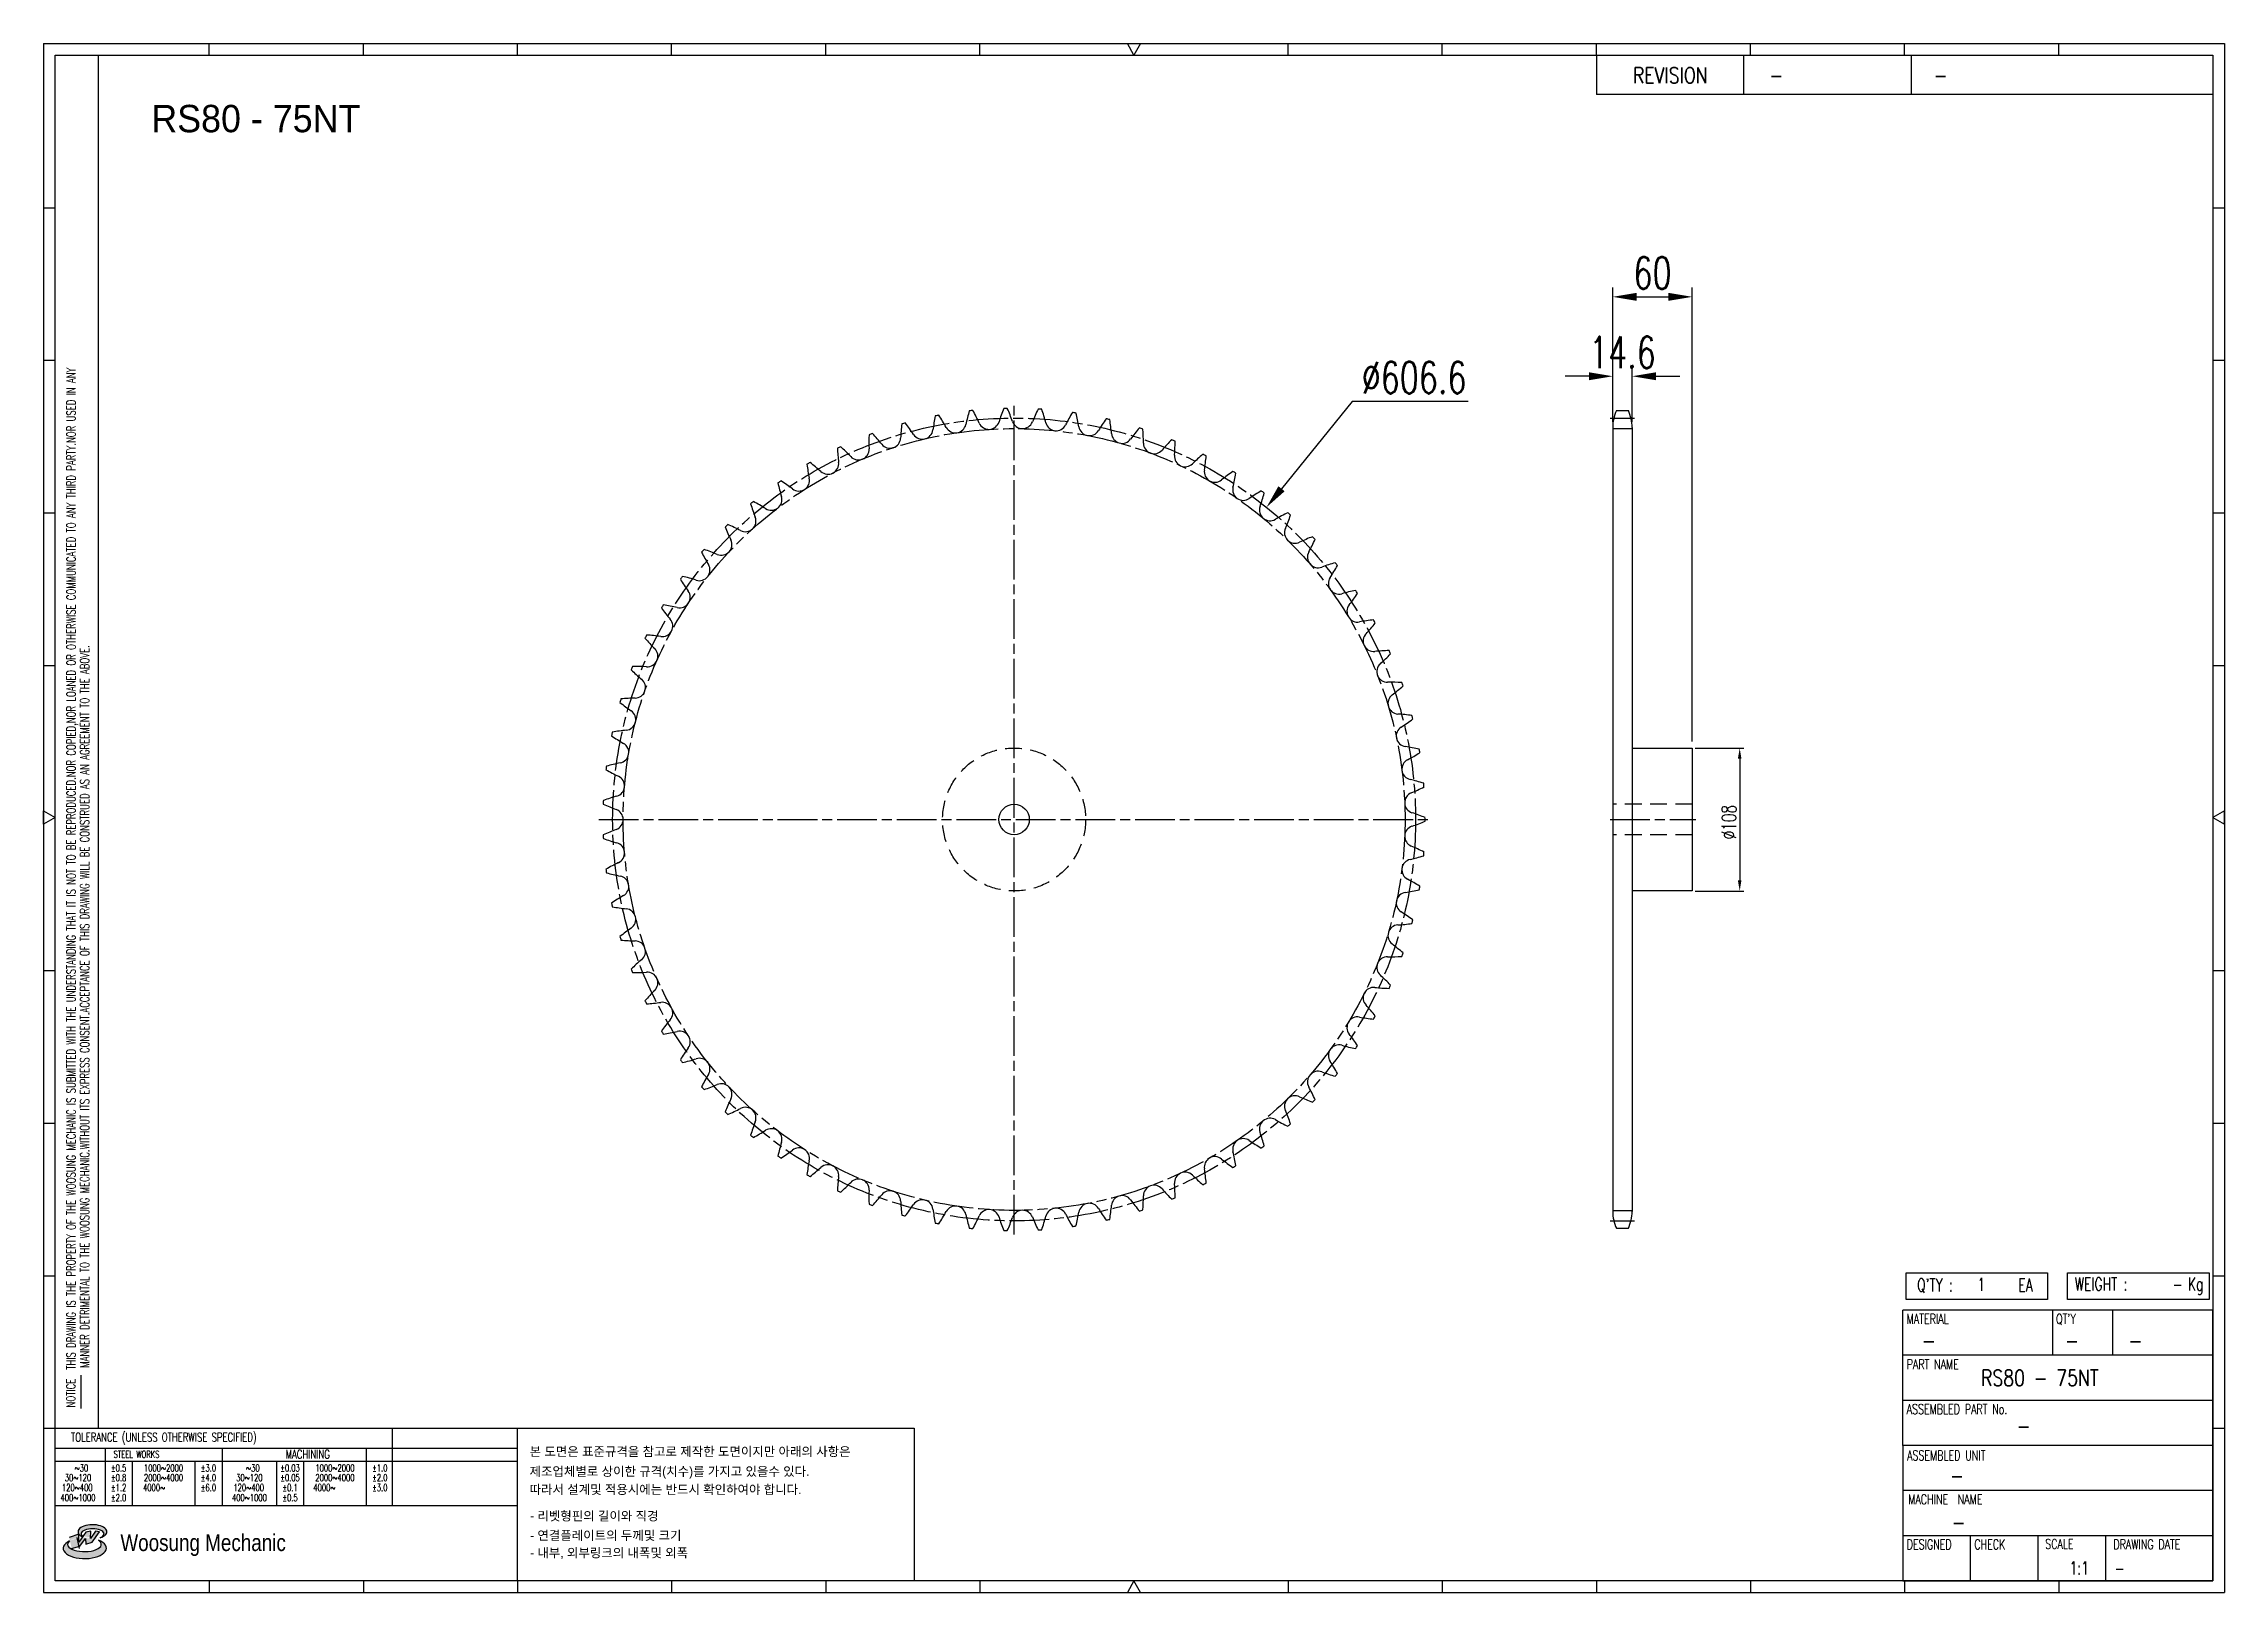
# Model space of a CAD drawing. Header units: millimetres. Extents: x 26814 to 28462, y 33 to 1203.
import ezdxf
from ezdxf.enums import TextEntityAlignment as Align

# ---------------------------------------------------------------- set-up
doc = ezdxf.new("R2010")
doc.units = ezdxf.units.MM
for name, pattern in [('AM_ISO08W050', [18, 12, -1.5, 3, -1.5]), ('AM_ISO08W050x2', [9, 6, -0.75, 1.5, -0.75]), ('HIDDEN', [9.525, 6.35, -3.175])]:
    doc.linetypes.add(name, pattern=pattern)
doc.layers.get('Defpoints').update_dxf_attribs({"color": 80})
doc.layers.add('CL2', color=4, linetype='AM_ISO08W050', lineweight=25)
for name, color, linetype in [('HL', 2, 'HIDDEN'), ('LOGO', 7, 'Continuous'), ('S-DIM', 7, 'Continuous'), ('TITLE', 7, 'Continuous')]:
    doc.layers.add(name, color=color, linetype=linetype)
doc.styles.add('HAN', font='ROMANS.shx', dxfattribs={"width": 0.7, "bigfont": 'whgtxt.shx'})
doc.styles.add('HKD_ST2', font='romans.shx', dxfattribs={"width": 0.7, "height": 4, "bigfont": '@extfont2.shx'})
doc.styles.add('HSG', font='SIMPLEX.shx', dxfattribs={"width": 0.7, "bigfont": 'HSG.shx'})
doc.styles.add('MtXpl_', font='Gulim.ttf')
doc.styles.add('SLDTEXTSTYLE4', font='arial.ttf', dxfattribs={"width": 0.8})
doc.dimstyles.new('APP23', dxfattribs={"dimscale": 4.5, "dimtxt": 2.4, "dimasz": 1.8, "dimexe": 0.7, "dimexo": 0.5, "dimgap": 0.6, "dimtad": 1, "dimtoh": 1, "dimdec": 1, "dimrnd": 0.01, "dimzin": 9, "dimdsep": 46, "dimtxsty": 'HSG', "dimcen": 0, "dimclrd": 1, "dimclre": 1, "dimclrt": 256, "dimazin": 2, "dimtp": 1, "dimtm": 1, "dimtfac": 0.5, "dimtdec": 1, "dimtix": 1, "dimtofl": 0, "dimtmove": 0, "dimatfit": 3, "dimfxl": 0, "dimtvp": 1, "dimtolj": 2, "dimlwd": -1, "dimlwe": -1, "dimarcsym": 0})
doc.dimstyles.new('APP36', dxfattribs={"dimscale": 10, "dimtxt": 2.4, "dimasz": 1.8, "dimexe": 0.7, "dimexo": 0.5, "dimgap": 0.6, "dimtad": 1, "dimtoh": 1, "dimdec": 1, "dimrnd": 0.01, "dimzin": 9, "dimdsep": 46, "dimtxsty": 'HSG', "dimcen": 0, "dimclrd": 1, "dimclre": 1, "dimclrt": 256, "dimazin": 2, "dimtp": 1, "dimtm": 1, "dimtfac": 0.5, "dimtdec": 1, "dimtofl": 0, "dimtmove": 0, "dimatfit": 3, "dimfxl": 0, "dimtvp": 1, "dimtolj": 2, "dimlwd": -1, "dimlwe": -1, "dimarcsym": 0})

# ---------------------------------------------------------------- blocks, each defined once
blk = doc.blocks.new('MASTER')
at = {"layer": 'LOGO'}
h = blk.add_hatch(color=10, dxfattribs=at)
h.paths.add_polyline_path([(1.544, 35.177), (1.554, 34.966), (1.779, 35.034), (2.054, 35.422), (1.908, 35.446), (1.728, 35.167), (1.741, 35.439), (1.547, 35.405), (1.292, 35.041), (1.295, 35.33), (0.943, 35.208), (1.03, 34.8), (1.336, 34.885)])
edge = h.paths.add_edge_path()
edge.add_ellipse((1.795, 35.421), major_axis=(-0.53, 0), ratio=0.487785, start_angle=122.36065, end_angle=403.39574)
edge.add_line((1.411, 35.244), (1.419, 35.261))
edge.add_ellipse((1.798, 35.344), major_axis=(-0.423, 0), ratio=0.444396, start_angle=131.58977, end_angle=386.19408, ccw=False)
edge = h.paths.add_edge_path()
edge.add_ellipse((1.512, 34.815), major_axis=(-0.793, 0), ratio=0.480113, start_angle=314.67633, end_angle=590.85213)
edge.add_ellipse((1.501, 34.958), major_axis=(-0.62, 0), ratio=0.43311, start_angle=331.7024, end_angle=574.42495, ccw=False)
at = {"color": 140}
for p, q in [((0, 90.118), (80.15, 90.118)), ((0, 90.118), (0, 33.191)), ((80.15, 90.118), (80.15, 33.191)), ((57.068, 89.693), (57.068, 88.246)), ((62.47, 89.693), (62.47, 88.246)), ((68.635, 89.693), (68.635, 88.246)), ((79.725, 88.246), (57.068, 88.246)), ((68.449, 43.961), (68.449, 44.936)), ((68.449, 44.936), (73.654, 44.936)), ((73.654, 44.936), (73.654, 43.961)), ((74.39, 43.961), (74.39, 44.936)), ((74.39, 44.936), (79.595, 44.936)), ((79.595, 44.936), (79.595, 43.961)), ((68.336, 38.59), (68.336, 43.563)), ((79.725, 43.563), (68.336, 43.563)), ((73.654, 43.961), (68.449, 43.961)), ((73.827, 43.563), (73.827, 41.905)), ((79.595, 43.961), (74.39, 43.961)), ((76.037, 43.563), (76.037, 41.905)), ((79.725, 38.59), (79.725, 43.563)), ((79.725, 41.905), (68.336, 41.905)), ((79.725, 40.248), (68.336, 40.248)), ((68.336, 38.59), (68.336, 33.616)), ((79.725, 38.59), (68.336, 38.59)), ((79.725, 33.616), (79.725, 38.59)), ((79.725, 36.932), (68.336, 36.932)), ((79.725, 35.274), (68.336, 35.274)), ((70.822, 33.616), (70.822, 35.274)), ((73.309, 33.616), (73.309, 35.274)), ((75.796, 33.616), (75.796, 35.274)), ((0, 33.191), (80.15, 33.191)), ((68.336, 33.616), (79.725, 33.616))]:
    blk.add_line(p, q, dxfattribs=at)
for p, q in [((6.089, 89.693), (6.089, 90.118)), ((11.753, 89.693), (11.753, 90.118)), ((17.418, 89.693), (17.418, 90.118)), ((23.082, 89.693), (23.082, 90.118)), ((28.746, 89.693), (28.746, 90.118)), ((34.411, 89.693), (34.411, 90.118)), ((45.739, 89.693), (45.739, 90.118)), ((51.404, 89.693), (51.404, 90.118)), ((57.068, 89.693), (57.068, 90.118)), ((62.732, 89.693), (62.732, 90.118)), ((68.397, 89.693), (68.397, 90.118)), ((74.061, 89.693), (74.061, 90.118)), ((0, 84.085), (0.425, 84.085)), ((79.725, 84.085), (80.15, 84.085)), ((0, 78.478), (0.425, 78.478)), ((79.725, 78.478), (80.15, 78.478)), ((0, 72.87), (0.425, 72.87)), ((79.725, 72.87), (80.15, 72.87)), ((0, 67.262), (0.425, 67.262)), ((79.725, 67.262), (80.15, 67.262)), ((0, 56.047), (0.425, 56.047)), ((79.725, 56.047), (80.15, 56.047)), ((0, 50.439), (0.425, 50.439)), ((79.725, 50.439), (80.15, 50.439)), ((0, 44.832), (0.425, 44.832)), ((79.725, 44.832), (80.15, 44.832)), ((1.377, 39.947), (1.377, 41.174)), ((0, 39.224), (0.425, 39.224)), ((79.725, 39.224), (80.15, 39.224)), ((6.089, 33.616), (6.089, 33.191)), ((11.753, 33.616), (11.753, 33.191)), ((17.418, 33.616), (17.418, 33.191)), ((23.082, 33.616), (23.082, 33.191)), ((28.746, 33.616), (28.746, 33.191)), ((34.411, 33.616), (34.411, 33.191)), ((45.739, 33.616), (45.739, 33.191)), ((51.404, 33.616), (51.404, 33.191)), ((57.068, 33.616), (57.068, 33.191)), ((62.732, 33.616), (62.732, 33.191)), ((68.397, 33.616), (68.397, 33.191)), ((74.061, 33.616), (74.061, 33.191))]:
    blk.add_line(p, q)
at = {"color": 2}
for p, q in [((2.017, 39.224), (2.017, 89.693)), ((0.425, 39.224), (17.418, 39.224)), ((0.425, 38.487), (17.418, 38.487)), ((2.257, 38.487), (2.257, 36.382)), ((6.557, 38.5), (6.557, 36.382)), ((11.857, 38.487), (11.857, 36.382)), ((12.816, 39.224), (12.816, 36.382)), ((17.418, 33.616), (17.418, 39.224)), ((0.425, 38.012), (17.418, 38.012)), ((3.257, 38.012), (3.257, 36.382)), ((5.557, 38.012), (5.557, 36.382)), ((8.557, 38.012), (8.557, 36.382)), ((9.557, 38.026), (9.557, 36.382)), ((0.425, 36.382), (17.418, 36.382))]:
    blk.add_line(p, q, dxfattribs=at)
for points in [[(40.075, 89.693), (39.83, 90.118), (40.32, 90.118)], [(0.425, 61.679), (0, 61.433), (0, 61.924)], [(79.725, 61.679), (80.15, 61.433), (80.15, 61.924)], [(40.075, 33.616), (39.83, 33.191), (40.32, 33.191)]]:
    blk.add_lwpolyline(points, close=True)
at = {"color": 140}
blk.add_lwpolyline([(0.425, 89.693), (79.725, 89.693), (79.725, 33.616), (0.425, 33.616)], close=True, dxfattribs=at)
at = {"layer": 'LOGO'}
for p, q in [((1.295, 35.33), (0.943, 35.208)), ((1.547, 35.405), (1.292, 35.041)), ((1.292, 35.041), (1.295, 35.33)), ((1.741, 35.439), (1.547, 35.405)), ((1.908, 35.446), (1.728, 35.167)), ((1.728, 35.167), (1.741, 35.439)), ((1.779, 35.034), (2.054, 35.422)), ((2.054, 35.422), (1.908, 35.446)), ((1.03, 34.8), (1.336, 34.885)), ((1.224, 35.208), (1.311, 34.8)), ((1.224, 35.208), (1.224, 35.208)), ((1.336, 34.885), (1.544, 35.177)), ((1.419, 35.261), (1.411, 35.244)), ((1.544, 35.177), (1.554, 34.966)), ((1.554, 34.966), (1.779, 35.034))]:
    blk.add_line(p, q, dxfattribs=at)
for centre, major_axis, ratio, start_param, end_param in [((1.795, 35.421), (-0.53, 0), 0.487785, 2.135596, 7.040584), ((1.798, 35.344), (-0.423, 0), 0.444396, 2.296675, 6.740358), ((1.512, 34.815), (-0.793, 0), 0.480113, 5.492138, 10.312315), ((1.501, 34.958), (-0.62, 0), 0.43311, 5.789299, 10.025607)]:
    blk.add_ellipse(centre, major_axis=major_axis, ratio=ratio, start_param=start_param, end_param=end_param, dxfattribs=at)
for s, height, style, width, p in [('REVISION', 0.5806, 'HAN', 0.8, (58.415, 88.664)), ('-', 0.581, 'HAN', 0.8, (63.426, 88.664)), ('-', 0.581, 'HAN', 0.8, (69.468, 88.664)), ("Q'TY : ", 0.4746, 'HKD_ST2', 0.7, (68.857, 44.253)), ('1', 0.475, 'HKD_ST2', 0.7, (71.071, 44.275)), ('EA', 0.4746, 'HKD_ST2', 0.7, (72.578, 44.253)), ('WEIGHT : ', 0.4746, 'HKD_ST2', 0.7, (74.65, 44.286)), ('Kg', 0.4746, 'HKD_ST2', 0.7, (78.807, 44.286)), ('-', 0.581, 'HAN', 0.8, (69.029, 42.157)), ('-', 0.581, 'HAN', 0.8, (74.289, 42.157)), ('-', 0.581, 'HAN', 0.8, (76.623, 42.157)), ('-', 0.581, 'HAN', 0.8, (72.515, 39.013)), ('-', 0.581, 'HAN', 0.8, (70.067, 37.189)), ('-', 0.581, 'HAN', 0.8, (70.126, 35.48)), ('1:1', 0.4746, 'HKD_ST2', 0.7, (74.458, 33.848)), ('-', 0.475, 'HKD_ST2', 0.7, (76.112, 33.837))]:
    blk.add_text(s, height=height, dxfattribs=dict(style=style, width=width)).set_placement(p)
at = {"color": 6, "style": 'HKD_ST2', "width": 0.7}
for s, p in [(' THIS DRAWING IS THE PROPERTY OF THE WOOSUNG MECHANIC IS SUBMITTED WITH THE UNDERSTANDING THAT IT IS NOT TO BE REPRODUCED.NOR COPIED,NOR LOANED OR OTHERWISE COMMUNICATED TO ANY THIRD PARTY.NOR USED IN ANY', (1.173, 41.217)), ('MANNER DETRIMENTAL TO THE WOOSUNG MECHANIC.WITHOUT ITS EXPRESS CONSENT.ACCEPTANCE OF THIS DRAWING WILL BE CONSTRUED AS AN AGREEMENT TO THE ABOVE.', (1.672, 41.447))]:
    blk.add_text(s, height=0.326266, rotation=90, dxfattribs=at).set_placement(p)
at = {"style": 'HKD_ST2', "width": 0.7}
blk.add_text('-', height=0.475, dxfattribs=at).set_placement((78.613, 44.286), align=Align.RIGHT)
at = {"color": 254, "style": 'HKD_ST2', "width": 0.7}
for s, height, p in [('MATERIAL', 0.3651, (68.474, 43.425)), ("QT'Y", 0.3651, (73.965, 43.425)), ('PART NAME', 0.3651, (68.474, 41.756)), ('ASSEMBLED PART No.', 0.36511, (68.474, 40.109)), ('ASSEMBLED UNIT', 0.36511, (68.49, 38.408)), ('MACHINE  NAME', 0.36511, (68.532, 36.794)), ('DESIGNED', 0.3651, (68.474, 35.136)), ('CHECK', 0.3651, (70.961, 35.136)), ('SCALE', 0.3651, (73.566, 35.153)), ('DRAWING DATE', 0.36511, (76.071, 35.141))]:
    blk.add_text(s, height=height, dxfattribs=at).set_placement(p, align=Align.TOP_LEFT)
at = {"style": 'HKD_ST2', "width": 0.7}
blk.add_text('NOTICE', height=0.3263, rotation=90, dxfattribs=at).set_placement((1.163, 39.988))
blk.add_text('TOLERANCE (UNLESS OTHERWISE SPECIFIED)', height=0.32627, dxfattribs=at).set_placement((4.417, 38.896), align=Align.MIDDLE_CENTER)
at = {"color": 4, "style": 'HKD_ST2', "width": 0.7}
for s, height, p in [('%%12630', 0.261, (1.389, 37.762)), ('1000%%1262000', 0.26101, (4.407, 37.762)), ('%%12630', 0.261, (7.689, 37.762)), ('1000%%1262000', 0.26101, (10.707, 37.762)), ('120%%126400', 0.26101, (1.237, 37.045)), ('30%%126120', 0.261, (1.263, 37.411)), ('4000%%126', 0.261, (4.061, 37.045)), ('2000%%1264000', 0.26101, (4.407, 37.411)), ('120%%126400', 0.26101, (7.537, 37.045)), ('30%%126120', 0.261, (7.563, 37.411)), ('4000%%126', 0.261, (10.321, 37.045)), ('2000%%1264000', 0.26101, (10.707, 37.411)), ('400%%1261000', 0.26101, (1.263, 36.67)), ('400%%1261000', 0.26101, (7.563, 36.67))]:
    blk.add_text(s, height=height, dxfattribs=at).set_placement(p, align=Align.MIDDLE_CENTER)
for s, height, p in [('%%P0.5', 0.261, (2.757, 37.762)), ('STEEL WORKS', 0.26101, (3.416, 38.268)), ('%%P3.0', 0.261, (6.057, 37.762)), ('%%P0.03', 0.261, (9.057, 37.762)), ('MACHINING', 0.3263, (9.707, 38.27)), ('%%P1.0', 0.261, (12.357, 37.762)), ('%%P0.8', 0.261, (2.757, 37.411)), ('%%P1.2', 0.261, (2.757, 37.045)), ('%%P4.0', 0.261, (6.057, 37.411)), ('%%P6.0', 0.261, (6.057, 37.045)), ('%%P0.05', 0.261, (9.057, 37.411)), ('%%P0.1', 0.261, (9.057, 37.045)), ('%%P2.0', 0.261, (12.357, 37.411)), ('%%P3.0', 0.261, (12.357, 37.045)), ('%%P2.0', 0.261, (2.757, 36.67)), ('%%P0.5', 0.261, (9.057, 36.67))]:
    blk.add_text(s, height=height, dxfattribs=at).set_placement(p, align=Align.MIDDLE)
at = {"color": 1, "style": 'SLDTEXTSTYLE4', "width": 0.8}
blk.add_text('Woosung Mechanic', height=0.61957, dxfattribs=at).set_placement((2.822, 34.711))
blk = doc.blocks.new('*D3')
at = {"layer": 'Defpoints', "color": 0, "transparency": 16777216}
for p in [(28014.2, 951.4), (27999.6, 911.9), (28014.2, 911.9)]:
    blk.add_point(p, dxfattribs=at)
at = {"layer": 'S-DIM', "color": 1, "transparency": 16777216}
for p, q in [((27999.6, 916.9), (27999.6, 958.4)), ((28014.2, 916.9), (28014.2, 958.4)), ((27981.6, 951.4), (27963.6, 951.4)), ((28032.2, 951.4), (28050.2, 951.4))]:
    blk.add_line(p, q, dxfattribs=at)
for points in [[(27981.6, 954.4), (27981.6, 948.4), (27999.6, 951.4)], [(28032.2, 954.4), (28032.2, 948.4), (28014.2, 951.4)]]:
    blk.add_solid(points, dxfattribs=at)
at = {"layer": 'S-DIM', "transparency": 16777216, "insert": (28006.9, 969.4), "char_height": 24, "attachment_point": 5, "style": 'HSG'}
blk.add_mtext('\\A2;14.6', dxfattribs=at)
blk = doc.blocks.new('*D4')
at = {"layer": 'Defpoints', "color": 0, "transparency": 16777216}
for p in [(28059.6, 1011.4), (27999.6, 911.9), (28059.6, 670.5)]:
    blk.add_point(p, dxfattribs=at)
at = {"layer": 'S-DIM', "color": 1, "transparency": 16777216}
for p, q in [((27999.6, 916.9), (27999.6, 1018.4)), ((28017.6, 1011.4), (28041.6, 1011.4)), ((28059.6, 675.5), (28059.6, 1018.4))]:
    blk.add_line(p, q, dxfattribs=at)
for points in [[(28017.6, 1014.4), (28017.6, 1008.4), (27999.6, 1011.4)], [(28041.6, 1014.4), (28041.6, 1008.4), (28059.6, 1011.4)]]:
    blk.add_solid(points, dxfattribs=at)
at = {"layer": 'S-DIM', "transparency": 16777216, "insert": (28029.6, 1029.4), "char_height": 24, "attachment_point": 5, "style": 'HSG'}
blk.add_mtext('\\A2;60', dxfattribs=at)
blk = doc.blocks.new('*D5')
at = {"layer": 'Defpoints', "color": 0, "transparency": 16777216}
for p in [(27738, 852.4), (27356.7, 380.7)]:
    blk.add_point(p, dxfattribs=at)
at = {"layer": 'S-DIM', "color": 1, "transparency": 16777216}
for p, q in [((27802.7, 932.4), (27749.3, 866.4)), ((27890.3, 932.4), (27802.7, 932.4))]:
    blk.add_line(p, q, dxfattribs=at)
blk.add_solid([(27747, 868.3), (27751.7, 864.5), (27738, 852.4)], dxfattribs=at)
at = {"layer": 'S-DIM', "transparency": 16777216, "insert": (27849.5, 950.4), "char_height": 24, "attachment_point": 5, "style": 'HSG'}
blk.add_mtext('\\A2;∅606.6', dxfattribs=at)
blk = doc.blocks.new('*D2')
at = {"layer": 'Defpoints', "color": 0, "transparency": 16777216}
for p in [(28059.6, 670.5), (28059.6, 562.5), (28095.5, 562.5)]:
    blk.add_point(p, dxfattribs=at)
at = {"layer": 'S-DIM', "color": 1, "transparency": 16777216}
for p, q in [((28061.8, 670.5), (28098.6, 670.5)), ((28095.5, 662.4), (28095.5, 570.6)), ((28061.8, 562.5), (28098.6, 562.5))]:
    blk.add_line(p, q, dxfattribs=at)
for points in [[(28094.1, 662.4), (28096.8, 662.4), (28095.5, 670.5)], [(28094.1, 570.6), (28096.8, 570.6), (28095.5, 562.5)]]:
    blk.add_solid(points, dxfattribs=at)
at = {"layer": 'S-DIM', "transparency": 16777216, "insert": (28087.4, 614.5), "char_height": 10.8, "attachment_point": 5, "rotation": 90, "style": 'HSG'}
blk.add_mtext('\\A2;%%c108', dxfattribs=at)

msp = doc.modelspace()

# ---------------------------------------------------------------- linework, layer by layer
for p, q in [((28002.38, 925.43), (28011.38, 925.43)), ((27999.58, 912.73), (27999.58, 320.36)), ((28014.18, 912.73), (28014.18, 320.36)), ((28014.18, 670.54), (28059.58, 670.54)), ((28059.58, 670.54), (28059.58, 562.54)), ((28059.58, 562.54), (28014.18, 562.54)), ((28002.38, 307.66), (28011.38, 307.66))]:
    msp.add_line(p, q)
at = {"color": 140}
msp.add_lwpolyline([(27172.21, 156.61), (27471.89, 156.61), (27471.89, 41.35), (27172.21, 41.35)], close=True, dxfattribs=at)
msp.add_circle((27547.34, 616.54), 11.5)
for centre, radius, start, end in [((27654.28, 883.94), 146.73, 163.61827, 167.8), ((27547.34, 616.54), 310.63, 95.74691, 96.25309), ((27387.14, 855.87), 146.73, 24.2, 28.38173), ((27676.28, 874.06), 146.73, 158.81827, 163), ((27547.34, 616.54), 310.63, 90.94691, 91.45309), ((27407.73, 868.43), 146.73, 19.4, 23.58173), ((27697.38, 862.36), 146.73, 154.01827, 158.2), ((27547.34, 616.54), 310.63, 86.14691, 86.65309), ((27429.3, 879.23), 146.73, 14.6, 18.78173), ((27717.42, 848.95), 146.73, 149.21827, 153.4), ((27547.34, 616.54), 310.63, 81.34691, 81.85309), ((27451.69, 888.19), 146.73, 9.8, 13.98173), ((28029.78, 912.73), 30.2, 155.13196, 180), ((27983.98, 912.73), 30.2, 0, 24.86804), ((27584.42, 902.14), 146.73, 178.01827, 182.2), ((27547.34, 616.54), 310.63, 110.14691, 110.65309), ((27332.66, 808.51), 146.73, 38.6, 42.78173), ((27608.19, 898.03), 146.73, 173.21827, 177.4), ((27547.34, 616.54), 310.63, 105.34691, 105.85309), ((27349.47, 825.8), 146.73, 33.8, 37.98173), ((27478.07, 911.89), 8.02, 213.8, 352.6), ((27631.53, 891.95), 146.73, 168.41827, 172.6), ((27547.34, 616.54), 310.63, 100.54691, 101.05309), ((27367.68, 841.62), 146.73, 29, 33.18173), ((27503.02, 916.65), 8.02, 209, 347.8), ((27528.29, 919.3), 8.02, 204.2, 343), ((27553.69, 919.83), 8.02, 199.4, 338.2), ((27579.05, 918.24), 8.02, 194.6, 333.4), ((27604.18, 914.53), 8.02, 189.8, 328.6), ((27736.27, 833.9), 146.73, 144.41827, 148.6), ((27547.34, 616.54), 310.63, 76.54691, 77.05309), ((27474.76, 895.24), 146.73, 5, 9.18173), ((27628.92, 908.73), 8.02, 185, 323.8), ((27753.8, 817.33), 146.73, 139.61827, 143.8), ((27547.34, 616.54), 310.63, 71.74691, 72.25309), ((27498.33, 900.33), 146.73, 0.2, 4.38173), ((27547.34, 616.54), 310.63, 114.94691, 115.45309), ((27560.39, 904.24), 146.73, 182.81827, 187), ((27317.35, 789.87), 146.73, 43.4, 47.58173), ((27429.78, 896.2), 8.02, 223.4, 2.2), ((27453.6, 905.05), 8.02, 218.6, 357.4), ((27653.08, 900.87), 8.02, 180.2, 319), ((27769.87, 799.35), 146.73, 134.81827, 139), ((27547.34, 616.54), 310.63, 66.94691, 67.45309), ((27676.5, 891.03), 8.02, 175.4, 314.2), ((27522.25, 903.44), 146.73, 355.4, 359.58173), ((27784.39, 780.09), 146.73, 130.01827, 134.2), ((27547.34, 616.54), 310.63, 62.14691, 62.65309), ((27546.35, 904.53), 146.73, 350.6, 354.78173), ((27384.79, 872.68), 8.02, 233, 11.8), ((27547.34, 616.54), 310.63, 119.74691, 120.25309), ((27536.27, 904.32), 146.73, 187.61827, 191.8), ((27303.65, 770.02), 146.73, 48.2, 52.38173), ((27406.8, 885.38), 8.02, 228.2, 7), ((27699.02, 879.26), 8.02, 170.6, 309.4), ((27797.24, 759.68), 146.73, 125.21827, 129.4), ((27547.34, 616.54), 310.63, 57.34691, 57.85309), ((27570.45, 903.61), 146.73, 345.8, 349.98173), ((27547.34, 616.54), 310.63, 129.34691, 129.85309), ((27281.47, 727.23), 146.73, 57.8, 61.98173), ((27363.93, 858.18), 8.02, 237.8, 16.6), ((27547.34, 616.54), 310.63, 124.54691, 125.05309), ((27512.23, 902.39), 146.73, 192.41827, 196.6), ((27291.66, 749.09), 146.73, 53, 57.18173), ((27720.47, 865.64), 8.02, 165.8, 304.6), ((27808.34, 738.26), 146.73, 120.41827, 124.6), ((27594.39, 900.67), 146.73, 341, 345.18173), ((27547.34, 616.54), 310.63, 52.54691, 53.05309), ((27344.35, 841.98), 8.02, 242.6, 21.4), ((27488.43, 898.45), 146.73, 197.21827, 201.4), ((27740.71, 850.28), 8.02, 161, 299.8), ((27817.61, 716), 146.73, 115.61827, 119.8), ((27618, 895.73), 146.73, 336.2, 340.38173), ((27547.34, 616.54), 310.63, 47.74691, 48.25309), ((27326.2, 824.21), 8.02, 247.4, 26.2), ((27547.34, 616.54), 310.63, 134.14691, 134.65309), ((27465.05, 892.53), 146.73, 202.01827, 206.2), ((27273.14, 704.59), 146.73, 62.6, 66.78173), ((27759.59, 833.28), 8.02, 156.2, 295), ((27824.99, 693.03), 146.73, 110.81827, 115), ((27641.11, 888.84), 146.73, 331.4, 335.58173), ((27547.34, 616.54), 310.63, 42.94691, 43.45309), ((27309.6, 804.97), 8.02, 252.2, 31), ((27547.34, 616.54), 310.63, 138.94691, 139.45309), ((27442.25, 884.68), 146.73, 206.81827, 211), ((27266.73, 681.34), 146.73, 67.4, 71.58173), ((27776.98, 814.76), 8.02, 151.4, 290.2), ((27830.42, 669.53), 146.73, 106.01827, 110.2), ((27663.57, 880.04), 146.73, 326.6, 330.78173), ((27547.34, 616.54), 310.63, 38.14691, 38.65309), ((27547.34, 616.54), 310.63, 143.74691, 144.25309), ((27420.18, 874.94), 146.73, 211.61827, 215.8), ((27262.29, 657.63), 146.73, 72.2, 76.38173), ((27792.76, 794.85), 8.02, 146.6, 285.4), ((27547.34, 616.54), 310.63, 148.54691, 149.05309), ((27399, 863.39), 146.73, 216.41827, 220.6), ((27259.85, 633.63), 146.73, 77, 81.18173), ((27294.67, 784.42), 8.02, 257, 35.8), ((27833.86, 645.66), 146.73, 101.21827, 105.4), ((27806.82, 773.69), 8.02, 141.8, 280.6), ((27685.21, 869.39), 146.73, 321.8, 325.98173), ((27547.34, 616.54), 310.63, 33.34691, 33.85309), ((27281.5, 762.69), 8.02, 261.8, 40.6), ((27835.29, 621.58), 146.73, 96.41827, 100.6), ((27705.88, 856.97), 146.73, 317, 321.18173), ((27547.34, 616.54), 310.63, 28.54691, 29.05309), ((27547.34, 616.54), 310.63, 153.34691, 153.85309), ((27378.87, 850.12), 146.73, 221.21827, 225.4), ((27259.43, 609.52), 146.73, 81.8, 85.98173), ((27270.21, 739.93), 8.02, 266.6, 45.4), ((27819.06, 751.43), 8.02, 137, 275.8), ((27834.7, 597.47), 146.73, 91.61827, 95.8), ((27725.45, 842.86), 146.73, 312.2, 316.38173), ((27547.34, 616.54), 310.63, 23.74691, 24.25309), ((27547.34, 616.54), 310.63, 158.14691, 158.65309), ((27359.91, 835.2), 146.73, 226.01827, 230.2), ((27261.03, 585.45), 146.73, 86.6, 90.78173), ((27829.4, 728.22), 8.02, 132.2, 271), ((27260.86, 716.31), 8.02, 271.4, 50.2), ((27832.1, 573.49), 146.73, 86.81827, 91), ((27837.75, 704.22), 8.02, 127.4, 266.2), ((27743.76, 827.16), 146.73, 307.4, 311.58173), ((27547.34, 616.54), 310.63, 18.94691, 19.45309), ((27547.34, 616.54), 310.63, 162.94691, 163.45309), ((27342.27, 818.75), 146.73, 230.81827, 235), ((27264.64, 561.6), 146.73, 91.4, 95.58173), ((27253.51, 691.98), 8.02, 276.2, 55), ((27827.49, 549.81), 146.73, 82.01827, 86.2), ((27760.69, 809.98), 146.73, 302.6, 306.78173), ((27547.34, 616.54), 310.63, 14.14691, 14.65309), ((27547.34, 616.54), 310.63, 167.74691, 168.25309), ((27326.07, 800.88), 146.73, 235.61827, 239.8), ((27270.22, 538.14), 146.73, 96.2, 100.38173), ((27844.07, 679.61), 8.02, 122.6, 261.4), ((27277.76, 515.23), 146.73, 101, 105.18173), ((27248.23, 667.13), 8.02, 281, 59.8), ((27848.31, 654.56), 8.02, 117.8, 256.6), ((27820.93, 526.6), 146.73, 77.21827, 81.4), ((27776.13, 791.45), 146.73, 297.8, 301.98173), ((27547.34, 616.54), 310.63, 9.34691, 9.85309), ((27547.34, 616.54), 310.63, 172.54691, 173.05309), ((27311.42, 781.72), 146.73, 240.41827, 244.6), ((27245.05, 641.93), 8.02, 285.8, 64.6), ((27812.44, 504.03), 146.73, 72.41827, 76.6), ((27547.34, 616.54), 310.63, 4.54691, 5.05309), ((27547.34, 616.54), 310.63, 177.34691, 177.85309), ((27298.43, 761.4), 146.73, 245.21827, 249.4), ((27287.18, 493.02), 146.73, 105.8, 109.98173), ((27850.43, 629.25), 8.02, 113, 251.8), ((27789.97, 771.69), 146.73, 293, 297.18173), ((27243.98, 616.54), 8.02, 290.6, 69.4), ((27850.43, 603.84), 8.02, 108.2, 247), ((27802.1, 482.24), 146.73, 67.61827, 71.8), ((27802.1, 750.85), 146.73, 288.2, 292.38173), ((27547.34, 616.54), 310.63, 359.74691, 0.25309), ((27298.43, 471.69), 146.73, 110.6, 114.78173), ((27547.34, 616.54), 310.63, 182.14691, 182.65309), ((27287.18, 740.06), 146.73, 250.01827, 254.2), ((27245.05, 591.16), 8.02, 295.4, 74.2), ((27789.97, 461.39), 146.73, 62.81827, 67), ((27311.42, 451.37), 146.73, 115.4, 119.58173), ((27547.34, 616.54), 310.63, 186.94691, 187.45309), ((27848.31, 578.52), 8.02, 103.4, 242.2), ((27812.44, 729.06), 146.73, 283.4, 287.58173), ((27547.34, 616.54), 310.63, 354.94691, 355.45309), ((27277.76, 717.86), 146.73, 254.81827, 259), ((27248.23, 565.95), 8.02, 300.2, 79), ((27844.07, 553.47), 8.02, 98.6, 237.4), ((27820.93, 706.48), 146.73, 278.6, 282.78173), ((27776.13, 441.63), 146.73, 58.01827, 62.2), ((27547.34, 616.54), 310.63, 350.14691, 350.65309), ((27326.07, 432.2), 146.73, 120.2, 124.38173), ((27547.34, 616.54), 310.63, 191.74691, 192.25309), ((27270.22, 694.95), 146.73, 259.61827, 263.8), ((27253.51, 541.1), 8.02, 305, 83.8), ((27760.69, 423.1), 146.73, 53.21827, 57.4), ((27342.27, 414.34), 146.73, 125, 129.18173), ((27547.34, 616.54), 310.63, 196.54691, 197.05309), ((27837.75, 528.86), 8.02, 93.8, 232.6), ((27827.49, 683.27), 146.73, 273.8, 277.98173), ((27547.34, 616.54), 310.63, 345.34691, 345.85309), ((27264.64, 671.48), 146.73, 264.41827, 268.6), ((27260.86, 516.78), 8.02, 309.8, 88.6), ((27829.4, 504.87), 8.02, 89, 227.8), ((27832.1, 659.6), 146.73, 269, 273.18173), ((27743.76, 405.93), 146.73, 48.41827, 52.6), ((27547.34, 616.54), 310.63, 340.54691, 341.05309), ((27359.91, 397.89), 146.73, 129.8, 133.98173), ((27547.34, 616.54), 310.63, 201.34691, 201.85309), ((27261.03, 647.63), 146.73, 269.21827, 273.4), ((27270.21, 493.16), 8.02, 314.6, 93.4), ((27725.45, 390.23), 146.73, 43.61827, 47.8), ((27378.87, 382.97), 146.73, 134.6, 138.78173), ((27547.34, 616.54), 310.63, 206.14691, 206.65309), ((27259.43, 623.57), 146.73, 274.01827, 278.2), ((27281.5, 470.4), 8.02, 319.4, 98.2), ((27819.06, 481.66), 8.02, 84.2, 223), ((27834.7, 635.62), 146.73, 264.2, 268.38173), ((27547.34, 616.54), 310.63, 335.74691, 336.25309), ((27399, 369.69), 146.73, 139.4, 143.58173), ((27806.82, 459.39), 8.02, 79.4, 218.2), ((27835.29, 611.5), 146.73, 259.4, 263.58173), ((27705.88, 376.12), 146.73, 38.81827, 43), ((27547.34, 616.54), 310.63, 330.94691, 331.45309), ((27547.34, 616.54), 310.63, 210.94691, 211.45309), ((27259.85, 599.45), 146.73, 278.81827, 283), ((27294.67, 448.67), 8.02, 324.2, 103), ((27792.76, 438.23), 8.02, 74.6, 213.4), ((27833.86, 587.43), 146.73, 254.6, 258.78173), ((27685.21, 363.7), 146.73, 34.01827, 38.2), ((27547.34, 616.54), 310.63, 326.14691, 326.65309), ((27420.18, 358.14), 146.73, 144.2, 148.38173), ((27547.34, 616.54), 310.63, 215.74691, 216.25309), ((27262.29, 575.45), 146.73, 283.61827, 287.8), ((27309.6, 428.11), 8.02, 329, 107.8), ((27663.57, 353.05), 146.73, 29.21827, 33.4), ((27442.25, 348.41), 146.73, 149, 153.18173), ((27547.34, 616.54), 310.63, 220.54691, 221.05309), ((27266.73, 551.75), 146.73, 288.41827, 292.6), ((27326.2, 408.88), 8.02, 333.8, 112.6), ((27776.98, 418.32), 8.02, 69.8, 208.6), ((27641.11, 344.24), 146.73, 24.41827, 28.6), ((27830.42, 563.55), 146.73, 249.8, 253.98173), ((27547.34, 616.54), 310.63, 321.34691, 321.85309), ((27465.05, 340.56), 146.73, 153.8, 157.98173), ((27547.34, 616.54), 310.63, 225.34691, 225.85309), ((27273.14, 528.49), 146.73, 293.21827, 297.4), ((27344.35, 391.1), 8.02, 338.6, 117.4), ((27759.59, 399.8), 8.02, 65, 203.8), ((27618, 337.35), 146.73, 19.61827, 23.8), ((27824.99, 540.05), 146.73, 245, 249.18173), ((27547.34, 616.54), 310.63, 316.54691, 317.05309), ((27488.43, 334.64), 146.73, 158.6, 162.78173), ((27281.47, 505.86), 146.73, 298.01827, 302.2), ((27363.93, 374.91), 8.02, 343.4, 122.2), ((27740.71, 382.8), 8.02, 60.2, 199), ((27594.39, 332.42), 146.73, 14.81827, 19), ((27817.61, 517.09), 146.73, 240.2, 244.38173), ((27547.34, 616.54), 310.63, 311.74691, 312.25309), ((27547.34, 616.54), 310.63, 230.14691, 230.65309), ((27512.23, 330.7), 146.73, 163.4, 167.58173), ((27291.66, 484), 146.73, 302.81827, 307), ((27384.79, 360.41), 8.02, 348.2, 127), ((27720.47, 367.44), 8.02, 55.4, 194.2), ((27570.45, 329.48), 146.73, 10.01827, 14.2), ((27808.34, 494.82), 146.73, 235.4, 239.58173), ((27547.34, 616.54), 310.63, 306.94691, 307.45309), ((27547.34, 616.54), 310.63, 234.94691, 235.45309), ((27536.27, 328.76), 146.73, 168.2, 172.38173), ((27547.34, 616.54), 310.63, 239.74691, 240.25309), ((27303.65, 463.07), 146.73, 307.61827, 311.8), ((27406.8, 347.71), 8.02, 353, 131.8), ((27560.39, 328.85), 146.73, 173, 177.18173), ((27676.5, 342.06), 8.02, 45.8, 184.6), ((27784.39, 453), 146.73, 225.8, 229.98173), ((27699.02, 353.83), 8.02, 50.6, 189.4), ((27546.35, 328.55), 146.73, 5.21827, 9.4), ((27797.24, 473.41), 146.73, 230.6, 234.78173), ((27547.34, 616.54), 310.63, 302.14691, 302.65309), ((27547.34, 616.54), 310.63, 244.54691, 245.05309), ((27317.35, 443.21), 146.73, 312.41827, 316.6), ((27429.78, 336.89), 8.02, 357.8, 136.6), ((27584.42, 330.95), 146.73, 177.8, 181.98173), ((27332.66, 424.58), 146.73, 317.21827, 321.4), ((27453.6, 328.03), 8.02, 2.6, 141.4), ((27628.92, 324.36), 8.02, 36.2, 175), ((27498.33, 332.75), 146.73, 355.61827, 359.8), ((27653.08, 332.21), 8.02, 41, 179.8), ((27769.87, 433.74), 146.73, 221, 225.18173), ((27547.34, 616.54), 310.63, 292.54691, 293.05309), ((27522.25, 329.64), 146.73, 0.41827, 4.6), ((27547.34, 616.54), 310.63, 297.34691, 297.85309), ((27547.34, 616.54), 310.63, 249.34691, 249.85309), ((27608.19, 335.05), 146.73, 182.6, 186.78173), ((27547.34, 616.54), 310.63, 254.14691, 254.65309), ((27349.47, 407.29), 146.73, 322.01827, 326.2), ((27478.07, 321.2), 8.02, 7.4, 146.2), ((27631.53, 341.13), 146.73, 187.4, 191.58173), ((27367.68, 391.46), 146.73, 326.81827, 331), ((27503.02, 316.44), 8.02, 12.2, 151), ((27654.28, 349.14), 146.73, 192.2, 196.38173), ((27387.14, 377.22), 146.73, 331.61827, 335.8), ((27528.29, 313.78), 8.02, 17, 155.8), ((27676.28, 359.03), 146.73, 197, 201.18173), ((27407.73, 364.65), 146.73, 336.41827, 340.6), ((27553.69, 313.25), 8.02, 21.8, 160.6), ((27697.38, 370.72), 146.73, 201.8, 205.98173), ((27429.3, 353.85), 146.73, 341.21827, 345.4), ((27579.05, 314.85), 8.02, 26.6, 165.4), ((27717.42, 384.14), 146.73, 206.6, 210.78173), ((27451.69, 344.9), 146.73, 346.01827, 350.2), ((27604.18, 318.56), 8.02, 31.4, 170.2), ((27736.27, 399.18), 146.73, 211.4, 215.58173), ((27547.34, 616.54), 310.63, 282.94691, 283.45309), ((27474.76, 337.85), 146.73, 350.81827, 355), ((27753.8, 415.76), 146.73, 216.2, 220.38173), ((27547.34, 616.54), 310.63, 287.74691, 288.25309), ((28029.78, 320.36), 30.2, 180, 204.86804), ((27983.98, 320.36), 30.2, 335.13196, 0), ((27547.34, 616.54), 310.63, 258.94691, 259.45309), ((27547.34, 616.54), 310.63, 263.74691, 264.25309), ((27547.34, 616.54), 310.63, 268.54691, 269.05309), ((27547.34, 616.54), 310.63, 273.34691, 273.85309), ((27547.34, 616.54), 310.63, 278.14691, 278.65309)]:
    msp.add_arc(centre, radius, start, end)
at = {"layer": 'CL2', "linetype": 'AM_ISO08W050x2', "ltscale": 5}
for p, q in [((27547.34, 302.91), (27547.34, 930.18)), ((27997.63, 919.82), (28016.12, 919.82)), ((27999.58, 911.88), (28014.18, 911.88)), ((27233.71, 616.54), (27860.97, 616.54)), ((27997.63, 616.54), (28062.39, 616.54)), ((27997.63, 313.26), (28016.12, 313.26)), ((27999.58, 321.2), (28014.18, 321.2))]:
    msp.add_line(p, q, dxfattribs=at)
for radius in [303.28, 295.34]:
    msp.add_circle((27547.34, 616.54), radius, dxfattribs=at)
at = {"layer": 'HL', "linetype": 'HIDDEN', "ltscale": 2}
for p, q in [((28059.58, 628.04), (27999.58, 628.04)), ((28059.58, 605.04), (27999.58, 605.04))]:
    msp.add_line(p, q, dxfattribs=at)
at = {"layer": 'HL', "ltscale": 2}
msp.add_circle((27547.34, 616.54), 54, dxfattribs=at)

# ---------------------------------------------------------------- block references
at = {"color": 140, "xscale": 20.55434503429597, "yscale": 20.55434503429597, "zscale": 20.55434503429597}
msp.add_blockref('MASTER', (26814.2, -649.61), dxfattribs=at)

# ---------------------------------------------------------------- texts
at = {"style": 'HAN', "width": 0.8}
msp.add_text('RS80 - 75NT', height=11.934, dxfattribs=at).set_placement((28277.82, 188.71))
at = {"color": 140, "style": 'MtXpl_'}
for s, p in [('본 도면은 표준규격을 참고로 제작한 도면이지만 아래의 사항은', (27181.32, 135.61)), ('제조업체별로 상이한 규격(치수)를 가지고 있을수 있다.', (27181.32, 120.61)), ('따라서 설계및 적용시에는 반드시 확인하여야 합니다.', (27181.32, 106.94)), ('- 리벳형핀의 길이와 직경', (27181.7, 86.93)), ('- 연결플레이트의 두께및 크기', (27181.7, 72.25)), ('- 내부, 외부링크의 내폭및 외폭', (27181.7, 59.08))]:
    msp.add_text(s, height=6.8948, dxfattribs=at).set_placement(p)
at = {"layer": 'TITLE', "color": 254, "style": 'MtXpl_'}
msp.add_text('RS80 - 75NT', height=20.6844, dxfattribs=at).set_placement((26895.58, 1135.74))

# ---------------------------------------------------------------- dimensions: what is measured, and where the dimension line sits
at = {"layer": 'S-DIM'}
dim = msp.add_linear_dim(base=(28059.58, 1011.35), p1=(27999.58, 911.88), p2=(28059.58, 670.54), dimstyle='APP36', dxfattribs=at)
dim.commit()
dim.dimension.update_dxf_attribs({"geometry": '*D4', "text_midpoint": (28029.58, 1029.35)})
dim = msp.add_linear_dim(base=(28014.18, 951.35), p1=(27999.58, 911.88), p2=(28014.18, 911.88), dimstyle='APP36', dxfattribs=at)
dim.commit()
dim.dimension.update_dxf_attribs({"geometry": '*D3', "text_midpoint": (28006.88, 951.35), "dimtype": 128})
dim = msp.add_diameter_dim_2p(p1=(27356.66, 380.71), p2=(27738.02, 852.38), dimstyle='APP36', dxfattribs=at)
dim.commit()
dim.dimension.update_dxf_attribs({"geometry": '*D5', "text_midpoint": (27849.55, 932.43), "dimtype": 131})
dim = msp.add_linear_dim(base=(28095.45, 562.54), p1=(28059.58, 670.54), p2=(28059.58, 562.54), angle=90, text='%%c<>', dimstyle='APP23', dxfattribs=at)
dim.commit()
dim.dimension.update_dxf_attribs({"geometry": '*D2', "text_midpoint": (28095.45, 614.5), "dimtype": 128})

doc.saveas('drawing.dxf')
